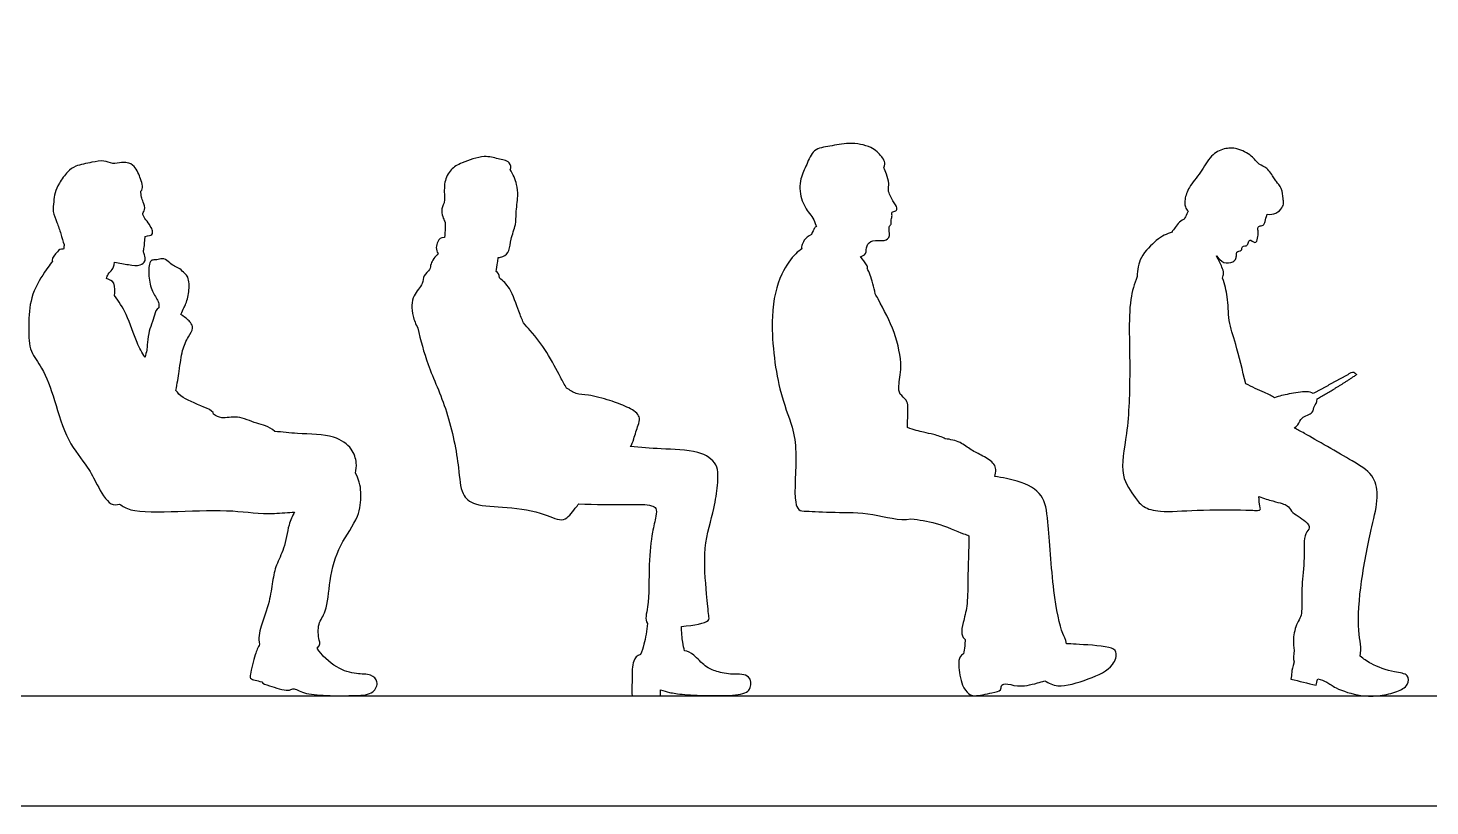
# Model space of a CAD drawing. Header units: millimetres. Extents: x 11.2 to 50.9, y -0.3 to 14.1.
# Drawn here: x 14.548 to 17.78, y 0.177 to 1.969 of the extents above; entities that cross this region are included whole.
import ezdxf

# ---------------------------------------------------------------- set-up
doc = ezdxf.new("R2010")
doc.units = ezdxf.units.MM
for name, color, linetype, true_color in [('AG-DIAGRAM', 7, 'Continuous', 0xfecc66), ('AG-OUTLINE', 7, 'Continuous', 0x8000ff), ('X-VPRT', 6, 'Continuous', 0xff00ff)]:
    doc.layers.add(name, color=color, linetype=linetype, true_color=true_color)

msp = doc.modelspace()

# ---------------------------------------------------------------- linework, layer by layer
at = {"layer": 'AG-DIAGRAM'}
msp.add_line((11.4802, 0.4311), (20.3194, 0.4311), dxfattribs=at)
at = {"layer": 'AG-OUTLINE'}
for points, degree, knots in [([(16.5206, 1.6475), (16.526, 1.6592), (16.5153, 1.6747), (16.4926, 1.6979), (16.4398, 1.7068), (16.3978, 1.6966), (16.357, 1.6921), (16.3434, 1.6538), (16.3263, 1.6227), (16.3266, 1.5757), (16.348, 1.5422), (16.3607, 1.5292), (16.3625, 1.5155), (16.3657, 1.5122)], 3, [3.824865, 3.824865, 3.824865, 3.824865, 4.096268, 4.435605, 4.858958, 5.256609, 5.614997, 5.9719, 6.328026, 6.726914, 7.094932, 7.347563, 7.587496, 7.587496, 7.587496, 7.587496]), ([(17.4047, 1.5403), (17.4114, 1.5395), (17.4255, 1.5409), (17.4395, 1.5542), (17.443, 1.5661), (17.4407, 1.5769), (17.4399, 1.6005), (17.425, 1.6153), (17.4204, 1.6239), (17.4048, 1.6485), (17.3846, 1.6539), (17.3694, 1.6767), (17.3353, 1.6936), (17.305, 1.6929), (17.2727, 1.6768), (17.253, 1.6354), (17.2233, 1.6047), (17.2141, 1.5754), (17.2139, 1.5593), (17.2195, 1.5493), (17.222, 1.5477)], 3, [-5.861198, -5.861198, -5.861198, -5.861198, -5.60695, -5.365167, -5.174958, -4.989339, -4.717207, -4.46789, -4.28604, -3.99156, -3.738524, -3.450375, -3.10772, -2.801226, -2.474873, -2.095001, -1.723335, -1.418438, -1.182958, -1.017423, -1.017423, -1.017423, -1.017423]), ([(14.8082, 1.5935), (14.8112, 1.5963), (14.813, 1.6068), (14.8074, 1.6217), (14.7957, 1.6528), (14.7765, 1.6594), (14.7632, 1.6605), (14.7425, 1.6548), (14.7222, 1.6656), (14.6951, 1.6597), (14.657, 1.6529), (14.6388, 1.6389), (14.6192, 1.6121), (14.6093, 1.5904), (14.6073, 1.5687), (14.6039, 1.5464), (14.6148, 1.5213), (14.6235, 1.4963), (14.628, 1.4779), (14.6314, 1.4704)], 3, [8.379285, 8.379285, 8.379285, 8.379285, 8.574778, 8.812591, 9.137623, 9.384448, 9.593326, 9.851404, 10.116424, 10.41853, 10.773129, 11.048348, 11.375459, 11.656733, 11.921692, 12.19088, 12.48702, 12.791557, 13.070181, 13.070181, 13.070181, 13.070181]), ([(15.6596, 1.6433), (15.6629, 1.6471), (15.6589, 1.664), (15.6297, 1.6675), (15.5996, 1.6778), (15.548, 1.6595), (15.5217, 1.6452), (15.5056, 1.6144), (15.5083, 1.5842), (15.5076, 1.5701), (15.5074, 1.5663)], 3, [3.963744, 3.963744, 3.963744, 3.963744, 4.184438, 4.475489, 4.793554, 5.198881, 5.506303, 5.82648, 6.166239, 6.297367, 6.297367, 6.297367, 6.297367]), ([(15.6317, 1.4405), (15.6356, 1.4407), (15.6463, 1.4427), (15.6588, 1.4566), (15.6596, 1.4832), (15.6738, 1.5166), (15.6719, 1.5422), (15.6781, 1.5828), (15.6757, 1.6088), (15.6663, 1.6328), (15.6596, 1.6433)], 3, [0.796521, 0.796521, 0.796521, 0.796521, 0.920348, 1.165448, 1.452557, 1.782482, 2.070011, 2.421177, 2.711116, 3.050631, 3.050631, 3.050631, 3.050631]), ([(16.467, 1.4428), (16.4712, 1.444), (16.4818, 1.4477), (16.4791, 1.4688), (16.4945, 1.4827), (16.5218, 1.4765), (16.5378, 1.4895), (16.5297, 1.5117), (16.5393, 1.5164), (16.5366, 1.5281), (16.541, 1.5369), (16.5373, 1.5466), (16.55, 1.5468), (16.5526, 1.556), (16.5408, 1.571), (16.5287, 1.595), (16.5342, 1.6108), (16.5265, 1.6331), (16.5229, 1.6427), (16.5206, 1.6475)], 3, [0, 0, 0, 0, 0.205857, 0.449152, 0.686568, 0.979095, 1.209654, 1.462579, 1.621183, 1.804175, 1.984494, 2.138768, 2.313039, 2.46171, 2.707843, 2.99926, 3.22585, 3.494405, 3.721697, 3.721697, 3.721697, 3.721697]), ([(14.8177, 1.489), (14.8258, 1.4911), (14.8363, 1.4906), (14.8346, 1.5054), (14.8317, 1.5099), (14.8226, 1.5248), (14.8134, 1.5355), (14.8114, 1.5428), (14.8191, 1.5508), (14.8138, 1.569), (14.809, 1.5795), (14.8081, 1.589), (14.8082, 1.5935)], 3, [0, 0, 0, 0, 0.202332, 0.406115, 0.55425, 0.806078, 1.038898, 1.190113, 1.377335, 1.632801, 1.845555, 2.069064, 2.069064, 2.069064, 2.069064]), ([(15.5074, 1.5663), (15.4991, 1.5545), (15.5024, 1.536), (15.508, 1.5244), (15.5096, 1.5216)], 3, [-1.050944, -1.050944, -1.050944, -1.050944, -0.6733263, -0.5307867, -0.5307867, -0.5307867, -0.5307867]), ([(15.5096, 1.5216), (15.5097, 1.5174), (15.5095, 1.5048), (15.5088, 1.4941), (15.508, 1.4864)], 3, [-0.3962427, -0.3962427, -0.3962427, -0.3962427, -0.2680395, 0, 0, 0, 0]), ([(17.2128, 1.5287), (17.2015, 1.5247), (17.1921, 1.5077), (17.1844, 1.5004), (17.1853, 1.4987)], 3, [-0.5425093, -0.5425093, -0.5425093, -0.5425093, -0.2058307, 0, 0, 0, 0]), ([(17.222, 1.5477), (17.2211, 1.5454), (17.2181, 1.538), (17.2152, 1.5327), (17.2128, 1.5287)], 3, [-0.3039017, -0.3039017, -0.3039017, -0.3039017, -0.2104139, 0, 0, 0, 0]), ([(17.2875, 1.4443), (17.2927, 1.4391), (17.3045, 1.425), (17.3258, 1.4293), (17.3331, 1.4376), (17.3335, 1.4466), (17.334, 1.453), (17.3389, 1.4558), (17.3458, 1.4563), (17.346, 1.462), (17.349, 1.4688), (17.357, 1.4658), (17.3605, 1.4733), (17.3643, 1.483), (17.3698, 1.4781), (17.3757, 1.4745), (17.3821, 1.4777), (17.3836, 1.4929), (17.3838, 1.5015), (17.3818, 1.5117), (17.3887, 1.5133), (17.3981, 1.5157), (17.3992, 1.5241), (17.4026, 1.5336), (17.4047, 1.5403)], 3, [-6.791134, -6.791134, -6.791134, -6.791134, -6.560241, -6.314401, -6.131199, -5.963755, -5.825206, -5.696931, -5.558266, -5.430751, -5.289264, -5.146816, -4.990538, -4.825311, -4.694836, -4.546883, -4.413767, -4.198273, -4.019022, -3.854134, -3.717055, -3.548631, -3.392369, -3.166959, -3.166959, -3.166959, -3.166959]), ([(14.7476, 1.4298), (14.7582, 1.4275), (14.7836, 1.4235), (14.8055, 1.4202), (14.8202, 1.4324), (14.8169, 1.4467), (14.8122, 1.4553), (14.8167, 1.4636), (14.8177, 1.489)], 3, [2.961612, 2.961612, 2.961612, 2.961612, 3.292357, 3.68775, 3.984066, 4.259239, 4.492985, 4.756767, 4.756767, 4.756767, 4.756767]), ([(15.508, 1.4864), (15.499, 1.4876), (15.4907, 1.4772), (15.4868, 1.4582), (15.4933, 1.4495)], 3, [3.1431514, 3.1431514, 3.1431514, 3.1431514, 3.43625, 3.8095422, 3.8095422, 3.8095422, 3.8095422]), ([(16.354, 1.4938), (16.3377, 1.4864), (16.3311, 1.4664), (16.3308, 1.464), (16.3315, 1.4613), (16.3319, 1.4605)], 3, [-0.5445256, -0.5445256, -0.5445256, -0.5445256, -0.2115688, -0.0094909, 0.0604764, 0.0604764, 0.0604764, 0.0604764]), ([(16.3657, 1.5122), (16.3632, 1.5116), (16.3606, 1.5074), (16.3567, 1.5008), (16.354, 1.4938)], 3, [-0.3606897, -0.3606897, -0.3606897, -0.3606897, -0.2070631, -0.0356614, -0.0356614, -0.0356614, -0.0356614]), ([(17.1853, 1.4987), (17.1791, 1.497), (17.1663, 1.4921), (17.1481, 1.48), (17.1085, 1.4426), (17.1059, 1.4127), (17.1047, 1.3965)], 3, [-9.781769, -9.781769, -9.781769, -9.781769, -9.529417, -9.25824, -8.843189, -8.467824, -8.467824, -8.467824, -8.467824]), ([(14.6295, 1.4595), (14.622, 1.4612), (14.6154, 1.4539), (14.6031, 1.4394), (14.6036, 1.4345)], 3, [-0.5954464, -0.5954464, -0.5954464, -0.5954464, -0.3512331, 0, 0, 0, 0]), ([(14.6314, 1.4704), (14.6312, 1.4687), (14.6306, 1.4641), (14.63, 1.4615), (14.6295, 1.4595)], 3, [-0.2250966, -0.2250966, -0.2250966, -0.2250966, -0.1555139, -0.0226779, -0.0226779, -0.0226779, -0.0226779]), ([(16.3319, 1.4605), (16.327, 1.4573), (16.3139, 1.4477), (16.2791, 1.4001), (16.2558, 1.3055), (16.2748, 1.1373), (16.3118, 1.0514), (16.3217, 0.9815), (16.3116, 0.8853), (16.3243, 0.8564), (16.3435, 0.8564), (16.4034, 0.8527), (16.4916, 0.854), (16.5561, 0.8337), (16.5832, 0.8382)], 3, [0.049718, 0.049718, 0.049718, 0.049718, 0.273858, 0.724775, 1.315232, 2.056552, 2.620289, 3.081792, 3.932734, 4.20524, 4.55785, 5.154392, 5.716254, 6.241776, 6.241776, 6.241776, 6.241776]), ([(14.6043, 1.4325), (14.6009, 1.428), (14.5914, 1.4147), (14.5564, 1.3634), (14.5494, 1.3122), (14.5494, 1.2836), (14.5501, 1.2752)], 3, [-9.393821, -9.393821, -9.393821, -9.393821, -9.178257, -8.738833, -8.284701, -8.085409, -8.085409, -8.085409, -8.085409]), ([(14.7285, 1.3925), (14.7296, 1.3961), (14.732, 1.4034), (14.7431, 1.4115), (14.7456, 1.4211), (14.7476, 1.4298)], 3, [0, 0, 0, 0, 0.2317068, 0.4874161, 0.7344249, 0.7344249, 0.7344249, 0.7344249]), ([(14.9001, 1.3097), (14.9057, 1.3228), (14.9132, 1.3332), (14.9199, 1.3652), (14.9192, 1.3834), (14.9163, 1.3989), (14.9077, 1.4036), (14.8989, 1.4159), (14.8853, 1.42), (14.8745, 1.4278), (14.8615, 1.4408), (14.848, 1.4345), (14.8351, 1.4362), (14.8256, 1.4289), (14.8257, 1.3908), (14.834, 1.3603), (14.8505, 1.3381), (14.8495, 1.3286), (14.8492, 1.3243)], 3, [-3.915555, -3.915555, -3.915555, -3.915555, -3.656531, -3.328895, -3.072848, -2.854418, -2.677744, -2.456317, -2.240645, -2.024579, -1.788412, -1.575817, -1.371555, -1.193581, -0.844635, -0.503247, -0.208057, 0, 0, 0, 0]), ([(15.4933, 1.4495), (15.4864, 1.4429), (15.4748, 1.4267), (15.4762, 1.4124), (15.4574, 1.3997), (15.4599, 1.3784), (15.4324, 1.3534), (15.4308, 1.3141), (15.4417, 1.2873), (15.4463, 1.2782)], 3, [-11.088541, -11.088541, -11.088541, -11.088541, -10.790047, -10.586961, -10.343069, -10.101126, -9.778595, -9.395999, -9.195233, -9.195233, -9.195233, -9.195233]), ([(15.6273, 1.4083), (15.6283, 1.4151), (15.6298, 1.4251), (15.6312, 1.4364), (15.6317, 1.4405)], 3, [0, 0, 0, 0, 0.2524598, 0.3902137, 0.3902137, 0.3902137, 0.3902137]), ([(16.4824, 1.4156), (16.4827, 1.4158), (16.4845, 1.4171), (16.4804, 1.4248), (16.4725, 1.4356), (16.467, 1.4428)], 3, [-1.9235369, -1.9235369, -1.9235369, -1.9235369, -1.8934924, -1.7310765, -1.4888129, -1.4888129, -1.4888129, -1.4888129]), ([(17.3018, 1.3928), (17.303, 1.3971), (17.3054, 1.4067), (17.3006, 1.4174), (17.2928, 1.435), (17.2875, 1.4443)], 3, [-2.1850217, -2.1850217, -2.1850217, -2.1850217, -2.0359585, -1.8176607, -1.5591957, -1.5591957, -1.5591957, -1.5591957]), ([(14.7475, 1.3529), (14.7491, 1.3606), (14.7479, 1.3873), (14.7371, 1.3886), (14.7285, 1.3925)], 3, [-2.0982024, -2.0982024, -2.0982024, -2.0982024, -1.8356068, -1.5813812, -1.5813812, -1.5813812, -1.5813812]), ([(15.6348, 1.3935), (15.634, 1.4021), (15.6315, 1.4049), (15.6273, 1.4083), (15.6273, 1.4083)], 3, [-0.9633091, -0.9633091, -0.9633091, -0.9633091, -0.6830691, -0.6822073, -0.6822073, -0.6822073, -0.6822073]), ([(15.6903, 1.29), (15.6865, 1.299), (15.6786, 1.3159), (15.6608, 1.3719), (15.6434, 1.3863), (15.6348, 1.3935)], 3, [-1.043159, -1.043159, -1.043159, -1.043159, -0.741923, -0.3232, 0, 0, 0, 0]), ([(16.5011, 1.3573), (16.4986, 1.3719), (16.4899, 1.4004), (16.4849, 1.4106), (16.4824, 1.4156)], 3, [-0.6134111, -0.6134111, -0.6134111, -0.6134111, -0.2341222, 0, 0, 0, 0]), ([(17.1047, 1.3965), (17.0983, 1.3795), (17.0869, 1.3442), (17.0863, 1.2627), (17.0886, 1.1756), (17.0849, 1.0362), (17.0613, 0.9414), (17.0996, 0.8879), (17.1188, 0.8636), (17.1597, 0.8527), (17.2433, 0.8599), (17.3489, 0.8597), (17.3925, 0.8568), (17.3873, 0.8638), (17.3859, 0.8807), (17.3854, 0.8898)], 3, [0, 0, 0, 0, 0.416569, 0.915814, 1.452633, 2.123198, 2.676161, 3.10578, 3.420787, 3.80179, 4.321553, 4.918803, 5.239313, 5.498464, 5.707069, 5.707069, 5.707069, 5.707069]), ([(17.3552, 1.1498), (17.3476, 1.18), (17.3334, 1.2403), (17.3142, 1.2935), (17.3152, 1.3502), (17.3064, 1.3787), (17.3018, 1.3928)], 3, [-1.765852, -1.765852, -1.765852, -1.765852, -1.219362, -0.792368, -0.376235, 0, 0, 0, 0]), ([(14.8169, 1.2104), (14.8106, 1.2217), (14.7975, 1.2439), (14.7762, 1.3117), (14.7573, 1.339), (14.7475, 1.3529)], 3, [-1.23505, -1.23505, -1.23505, -1.23505, -0.880075, -0.406919, 0, 0, 0, 0]), ([(16.5753, 1.0486), (16.5757, 1.0641), (16.5761, 1.0877), (16.5764, 1.0974), (16.5746, 1.1134), (16.5558, 1.1249), (16.554, 1.1469), (16.5646, 1.1911), (16.5475, 1.2712), (16.519, 1.3231), (16.5032, 1.3532), (16.5011, 1.3573)], 3, [-4.720594, -4.720594, -4.720594, -4.720594, -4.389904, -4.189336, -3.962853, -3.694078, -3.429109, -3.029481, -2.488826, -1.930355, -1.843524, -1.843524, -1.843524, -1.843524]), ([(14.8492, 1.3243), (14.8427, 1.3207), (14.8405, 1.3064), (14.8238, 1.266), (14.8233, 1.24), (14.8215, 1.224), (14.8169, 1.2104)], 3, [-2.154377, -2.154377, -2.154377, -2.154377, -1.897696, -1.482963, -1.159968, -0.857957, -0.857957, -0.857957, -0.857957]), ([(14.8887, 1.1343), (14.8918, 1.1499), (14.8982, 1.1881), (14.9017, 1.2249), (14.9164, 1.2571), (14.9308, 1.2776), (14.922, 1.2917), (14.9142, 1.3003), (14.9001, 1.3097)], 3, [-4.486849, -4.486849, -4.486849, -4.486849, -4.208768, -3.792777, -3.441592, -3.159289, -2.938875, -2.668477, -2.668477, -2.668477, -2.668477]), ([(14.5501, 1.2752), (14.5486, 1.2583), (14.5514, 1.2218), (14.5832, 1.1865), (14.6108, 1.1099), (14.6347, 1.0195), (14.6865, 0.9588), (14.7055, 0.9196), (14.733, 0.8698), (14.7521, 0.8707), (14.7586, 0.8725)], 3, [0, 0, 0, 0, 0.405431, 0.789978, 1.299732, 1.859427, 2.355797, 2.74537, 3.164927, 3.367937, 3.367937, 3.367937, 3.367937]), ([(15.4463, 1.2782), (15.4532, 1.2499), (15.4676, 1.1915), (15.5173, 1.0885), (15.5417, 0.9631), (15.5446, 0.8939), (15.5798, 0.867), (15.6536, 0.8671), (15.7356, 0.8534), (15.784, 0.8267), (15.8034, 0.8559), (15.815, 0.8696), (15.8178, 0.8729)], 3, [0, 0, 0, 0, 0.522253, 1.125946, 1.759496, 2.164731, 2.501021, 2.978625, 3.500373, 3.878032, 4.220111, 4.326424, 4.326424, 4.326424, 4.326424]), ([(15.7893, 1.1394), (15.7846, 1.1479), (15.7748, 1.1649), (15.744, 1.226), (15.7167, 1.2594), (15.6954, 1.2841), (15.6903, 1.29)], 3, [0, 0, 0, 0, 0.301389, 0.751911, 1.197937, 1.335146, 1.335146, 1.335146, 1.335146]), ([(17.5199, 1.1154), (17.5643, 1.1398), (17.6105, 1.1708), (17.6094, 1.1729), (17.6016, 1.177), (17.5562, 1.152), (17.5108, 1.1271)], 2, [-0.8081436, -0.8081436, -0.8081436, -0.4607865, -0.4607865, -0.420923, -0.420923, -0.0903545, -0.0903545, -0.0903545]), ([(14.9755, 1.0794), (14.9758, 1.0851), (14.9575, 1.0955), (14.9027, 1.1155), (14.8937, 1.1285), (14.8887, 1.1343)], 3, [-1.058083, -1.058083, -1.058083, -1.058083, -0.778678, -0.298175, 0, 0, 0, 0]), ([(15.9362, 1.0052), (15.9403, 1.0089), (15.9447, 1.0253), (15.9537, 1.0507), (15.9582, 1.0676), (15.9545, 1.0825), (15.9267, 1.098), (15.8901, 1.1113), (15.8406, 1.1253), (15.811, 1.1245), (15.7975, 1.1353), (15.7893, 1.1394)], 3, [-5.277478, -5.277478, -5.277478, -5.277478, -5.055968, -4.734167, -4.551872, -4.473267, -4.149858, -3.787013, -3.388467, -3.091598, -2.81093, -2.81093, -2.81093, -2.81093]), ([(17.4214, 1.1176), (17.4159, 1.1219), (17.3928, 1.1316), (17.3696, 1.1424), (17.3552, 1.1498)], 3, [-3.5481958, -3.5481958, -3.5481958, -3.5481958, -3.3171179, -2.9391139, -2.9391139, -2.9391139, -2.9391139]), ([(17.5108, 1.1271), (17.5066, 1.1298), (17.4923, 1.1329), (17.4541, 1.1266), (17.4325, 1.1212), (17.4214, 1.1176)], 3, [1.8879269, 1.8879269, 1.8879269, 1.8879269, 2.0876604, 2.4457403, 2.7795153, 2.7795153, 2.7795153, 2.7795153]), ([(17.467, 1.0478), (17.4702, 1.05), (17.4782, 1.0576), (17.4812, 1.0734), (17.5125, 1.0808), (17.511, 1.0993), (17.5196, 1.1047), (17.5199, 1.1154)], 3, [0.522139, 0.522139, 0.522139, 0.522139, 0.658321, 0.922177, 1.241657, 1.48001, 1.698982, 1.698982, 1.698982, 1.698982]), ([(15.1168, 1.0399), (15.1023, 1.053), (15.0734, 1.0567), (15.0324, 1.0776), (14.9946, 1.0678), (14.9814, 1.0759), (14.9755, 1.0794)], 3, [-1.439064, -1.439064, -1.439064, -1.439064, -1.061532, -0.644718, -0.277894, 0, 0, 0, 0]), ([(15.3026, 0.944), (15.3045, 0.9515), (15.3065, 0.9677), (15.2959, 1.0031), (15.2521, 1.0336), (15.1796, 1.0335), (15.1339, 1.0382), (15.1168, 1.0399)], 3, [-2.865129, -2.865129, -2.865129, -2.865129, -2.589778, -2.258012, -1.859821, -1.338144, -1.020991, -1.020991, -1.020991, -1.020991]), ([(16.6623, 1.0228), (16.6553, 1.0272), (16.6341, 1.0336), (16.6121, 1.0376), (16.5897, 1.0435), (16.5753, 1.0486)], 3, [-4.2564108, -4.2564108, -4.2564108, -4.2564108, -3.9753145, -3.696398, -3.3423392, -3.3423392, -3.3423392, -3.3423392]), ([(17.6189, 0.5225), (17.6227, 0.5395), (17.6109, 0.5849), (17.6202, 0.6996), (17.6443, 0.8172), (17.6621, 0.8853), (17.6518, 0.9413), (17.6073, 0.9681), (17.4992, 1.031), (17.474, 1.0442), (17.467, 1.0478)], 3, [5.708882, 5.708882, 5.708882, 5.708882, 6.126243, 6.718724, 7.375104, 7.851833, 8.249414, 8.768146, 9.429203, 9.673238, 9.673238, 9.673238, 9.673238]), ([(16.0545, 0.5908), (16.084, 0.5934), (16.1201, 0.6001), (16.1166, 0.6181), (16.1121, 0.6701), (16.1019, 0.7709), (16.1306, 0.8607), (16.1375, 0.9138), (16.1413, 0.9671), (16.0915, 0.9984), (16.0063, 0.9982), (15.9601, 1.0035), (15.9362, 1.0052)], 3, [-4.398278, -4.398278, -4.398278, -4.398278, -3.968954, -3.772616, -3.368079, -2.779315, -2.223048, -1.800118, -1.40752, -1.001745, -0.477122, 0, 0, 0, 0]), ([(16.7764, 0.9361), (16.7785, 0.9411), (16.7798, 0.9523), (16.7762, 0.9666), (16.7485, 0.9846), (16.7217, 0.9964), (16.6975, 1.0166), (16.674, 1.0218), (16.6623, 1.0228)], 3, [-1.722049, -1.722049, -1.722049, -1.722049, -1.493903, -1.28454, -0.966503, -0.651926, -0.33722, 0, 0, 0, 0]), ([(15.2142, 0.5403), (15.2225, 0.5483), (15.218, 0.5598), (15.2141, 0.5984), (15.2378, 0.6229), (15.2426, 0.7035), (15.2636, 0.7789), (15.3125, 0.841), (15.3165, 0.8936), (15.3136, 0.9238), (15.3026, 0.944)], 3, [6.785147, 6.785147, 6.785147, 6.785147, 7.011748, 7.38057, 7.72331, 8.173189, 8.718455, 9.254565, 9.687786, 10.088044, 10.088044, 10.088044, 10.088044]), ([(16.9422, 0.5507), (16.9403, 0.563), (16.9289, 0.5755), (16.9096, 0.675), (16.9003, 0.8297), (16.8908, 0.896), (16.842, 0.9245), (16.7945, 0.9333), (16.7764, 0.9361)], 3, [-3.514029, -3.514029, -3.514029, -3.514029, -3.257028, -2.675258, -1.96878, -1.512281, -1.040797, -0.749441, -0.749441, -0.749441, -0.749441]), ([(15.8178, 0.8729), (15.8538, 0.8718), (15.9247, 0.8706), (15.9631, 0.8727), (15.9837, 0.8695), (15.9979, 0.8642), (15.9951, 0.8415), (15.9859, 0.804), (15.9777, 0.7352), (15.9809, 0.6404), (15.9693, 0.6072), (15.9759, 0.5975)], 3, [-8.544123, -8.544123, -8.544123, -8.544123, -7.954139, -7.596959, -7.29574, -7.098853, -6.856849, -6.494356, -5.963114, -5.386324, -5.041971, -5.041971, -5.041971, -5.041971]), ([(17.3854, 0.8898), (17.3966, 0.8858), (17.4294, 0.876), (17.453, 0.8712), (17.4586, 0.8541), (17.493, 0.8345), (17.506, 0.817), (17.4872, 0.8042), (17.4917, 0.7472), (17.4843, 0.6883), (17.4843, 0.6529), (17.4847, 0.6116), (17.4726, 0.6016), (17.4618, 0.5575), (17.4694, 0.5365), (17.4636, 0.5149), (17.4669, 0.5091)], 3, [0.23531, 0.23531, 0.23531, 0.23531, 0.401362, 0.703821, 0.928972, 1.284997, 1.518924, 1.74446, 2.1665, 2.604874, 2.899693, 3.25224, 3.474996, 3.744414, 4.023641, 4.316082, 4.316082, 4.316082, 4.316082]), ([(14.7586, 0.8725), (14.767, 0.8675), (14.7849, 0.8533), (14.8986, 0.8553), (15.0203, 0.8603), (15.093, 0.8477), (15.1491, 0.8534), (15.1621, 0.8542)], 3, [0, 0, 0, 0, 0.308267, 0.902068, 1.542088, 2.100654, 2.351999, 2.351999, 2.351999, 2.351999]), ([(15.1621, 0.8542), (15.1573, 0.8444), (15.1473, 0.8249), (15.1398, 0.7694), (15.1195, 0.7336), (15.1114, 0.697), (15.1045, 0.6424), (15.0849, 0.5941), (15.0781, 0.5623), (15.0818, 0.5499)], 3, [0, 0, 0, 0, 0.344196, 0.789098, 1.179772, 1.539068, 1.879331, 2.324841, 2.687091, 2.687091, 2.687091, 2.687091]), ([(16.5832, 0.8382), (16.6024, 0.8366), (16.6423, 0.8307), (16.6973, 0.8067), (16.7133, 0.8009), (16.7171, 0.7996)], 3, [0.058399, 0.058399, 0.058399, 0.058399, 0.465804, 0.934367, 1.082708, 1.082708, 1.082708, 1.082708]), ([(16.7171, 0.7996), (16.7166, 0.7704), (16.714, 0.6948), (16.7142, 0.6391), (16.7038, 0.6007), (16.6978, 0.5749), (16.7046, 0.5621), (16.7085, 0.5608)], 3, [-2.736727, -2.736727, -2.736727, -2.736727, -2.204413, -1.779388, -1.424516, -1.131447, -0.920065, -0.920065, -0.920065, -0.920065]), ([(15.9759, 0.5975), (15.9747, 0.5814), (15.9686, 0.5495), (15.9631, 0.5337), (15.9601, 0.5259)], 3, [-0.6802182, -0.6802182, -0.6802182, -0.6802182, -0.2843325, 0, 0, 0, 0]), ([(16.0615, 0.5346), (16.0597, 0.541), (16.0565, 0.5539), (16.0543, 0.5785), (16.0545, 0.5908)], 3, [0, 0, 0, 0, 0.2539595, 0.5989504, 0.5989504, 0.5989504, 0.5989504]), ([(15.0818, 0.5499), (15.0779, 0.5419), (15.0708, 0.5274), (15.0603, 0.4819), (15.0593, 0.47), (15.0697, 0.4673), (15.0812, 0.4643), (15.0867, 0.4631)], 3, [0, 0, 0, 0, 0.293962, 0.680093, 0.855486, 1.047726, 1.211779, 1.211779, 1.211779, 1.211779]), ([(16.7085, 0.5608), (16.7081, 0.5555), (16.7071, 0.5428), (16.7056, 0.5334), (16.7045, 0.5273)], 3, [-0.4151991, -0.4151991, -0.4151991, -0.4151991, -0.2450273, 0, 0, 0, 0]), ([(16.8917, 0.4654), (16.9012, 0.4601), (16.9226, 0.4476), (16.9932, 0.4677), (17.0511, 0.4953), (17.0601, 0.5333), (17.0393, 0.5457), (16.9628, 0.5496), (16.9496, 0.5504), (16.9422, 0.5507)], 3, [0, 0, 0, 0, 0.324462, 0.805824, 1.263097, 1.571519, 1.825809, 2.318835, 2.587237, 2.587237, 2.587237, 2.587237]), ([(15.0867, 0.4631), (15.0894, 0.4584), (15.1057, 0.4542), (15.1472, 0.4395), (15.1577, 0.4485), (15.1708, 0.4441), (15.1862, 0.4353), (15.2381, 0.4304), (15.3011, 0.4312), (15.3449, 0.4334), (15.3573, 0.4642), (15.3375, 0.482), (15.3036, 0.4798), (15.2597, 0.4923), (15.2246, 0.5238), (15.2142, 0.5403)], 3, [1.111398, 1.111398, 1.111398, 1.111398, 1.352762, 1.730715, 1.924085, 2.118215, 2.353486, 2.759905, 3.227433, 3.589312, 3.873453, 4.134473, 4.460254, 4.84787, 5.253216, 5.253216, 5.253216, 5.253216]), ([(15.9601, 0.5259), (15.9515, 0.5245), (15.9401, 0.5099), (15.9408, 0.4706), (15.9397, 0.4445), (15.9404, 0.4311), (15.9621, 0.4311), (15.9839, 0.4311), (16.0057, 0.4311), (16.0058, 0.4355), (16.006, 0.4399), (16.0062, 0.4443)], 3, [6.729476, 6.729476, 6.729476, 6.729476, 6.989869, 7.359245, 7.734118, 7.734118, 7.734118, 8.209929, 8.209929, 8.209929, 8.424582, 8.424582, 8.424582, 8.424582]), ([(16.0062, 0.4443), (16.013, 0.4421), (16.0286, 0.4379), (16.0613, 0.4324), (16.1852, 0.4282), (16.2166, 0.4439), (16.2139, 0.4822), (16.1707, 0.479), (16.135, 0.4859), (16.1086, 0.4974), (16.0847, 0.5244), (16.0689, 0.5345), (16.0615, 0.5346)], 3, [1.834184, 1.834184, 1.834184, 1.834184, 2.096546, 2.437479, 3.068603, 3.398233, 3.669579, 4.010651, 4.362839, 4.688297, 5.034018, 5.298104, 5.298104, 5.298104, 5.298104]), ([(16.7045, 0.5273), (16.7009, 0.5257), (16.6943, 0.5193), (16.6922, 0.5005), (16.699, 0.4544), (16.7153, 0.4351), (16.7307, 0.4283), (16.7685, 0.4383), (16.7926, 0.4416), (16.79, 0.4548), (16.8018, 0.461), (16.8307, 0.4496), (16.8643, 0.4572), (16.8861, 0.4636), (16.8917, 0.4654)], 3, [0.081609, 0.081609, 0.081609, 0.081609, 0.233261, 0.484552, 0.87328, 1.15084, 1.371029, 1.730952, 1.992053, 2.164253, 2.341807, 2.647342, 3.034264, 3.170475, 3.170475, 3.170475, 3.170475]), ([(17.4669, 0.5091), (17.4625, 0.4963), (17.4612, 0.485), (17.4599, 0.4746), (17.4592, 0.4695), (17.4785, 0.4646), (17.4978, 0.4598), (17.5171, 0.455), (17.5184, 0.46), (17.5197, 0.465), (17.521, 0.47), (17.5282, 0.468), (17.5436, 0.4635), (17.5623, 0.4463), (17.621, 0.4287), (17.6641, 0.4305), (17.7024, 0.4385), (17.7308, 0.4536), (17.7312, 0.483), (17.6955, 0.4834), (17.6431, 0.5033), (17.6268, 0.5159), (17.6189, 0.5225)], 3, [0, 0, 0, 0, 0.237325, 0.464388, 0.464388, 0.464388, 0.908186, 0.908186, 0.908186, 1.134372, 1.134372, 1.134372, 1.406149, 1.69463, 2.136166, 2.518568, 2.880296, 3.177999, 3.429617, 3.748461, 4.181008, 4.499214, 4.499214, 4.499214, 4.499214])]:
    msp.add_open_spline(points, degree=degree, knots=knots, dxfattribs=at)
msp.add_open_spline([(14.6036, 1.4345), (14.6037, 1.4338), (14.6039, 1.4331), (14.6043, 1.4325)], degree=3, dxfattribs=at)
at = {"layer": 'X-VPRT'}
msp.add_lwpolyline([(11.1754, 2.0059), (11.1754, 0.1771), (20.6242, 0.1771), (20.6242, 2.0059)], close=True, dxfattribs=at)

doc.saveas('drawing.dxf')
